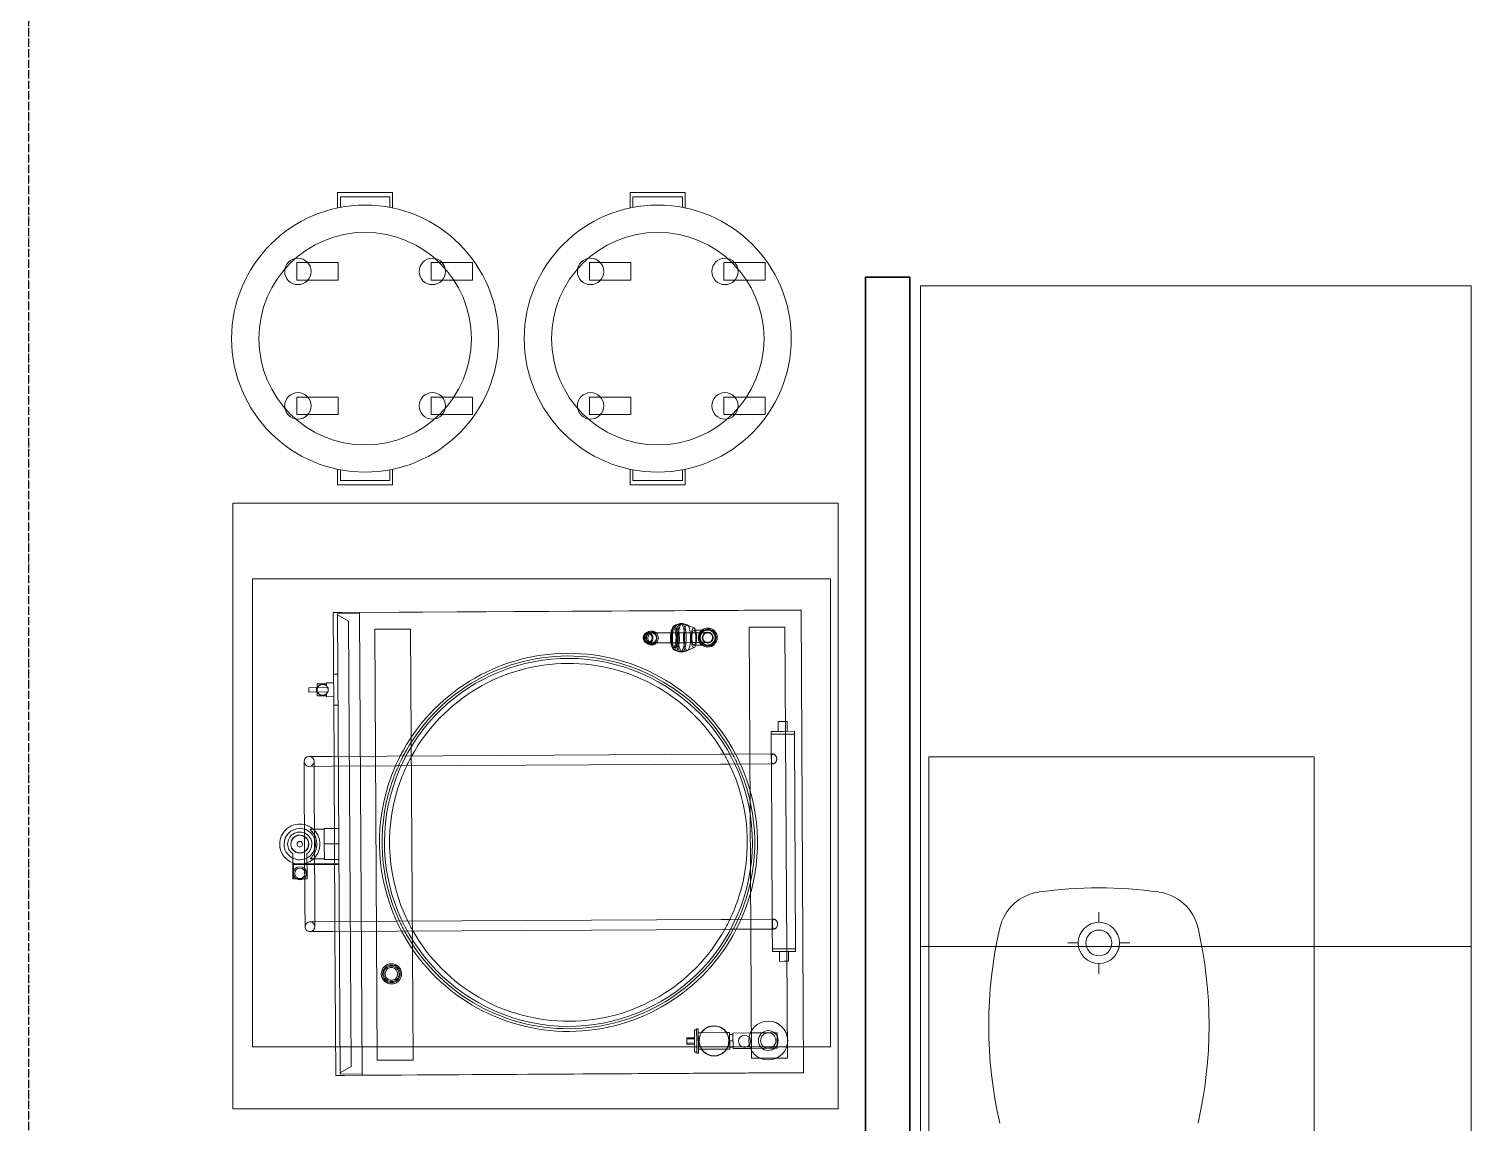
# Model space of a CAD drawing. Header units: millimetres. Extents: x 2162 to 93478, y -2737 to 52379.
# Drawn here: x 48192 to 50812, y 10528 to 12516 of the extents above; entities that cross this region are included whole.
import ezdxf

# ---------------------------------------------------------------- set-up
doc = ezdxf.new("R2010")
doc.units = ezdxf.units.MM
doc.linetypes.add('Штрихпунктир 15 х 2 х 2 мм', pattern=[19, 15, -2, 0, -2])
doc.linetypes.add('Штрихпунктирная', pattern=[30, 25, -2.25, 0.5, -2.25])
doc.layers.add('Axes', color=40, linetype='Штрихпунктирная')
doc.layers.add('equipment 1', color=4, linetype='Continuous', lineweight=9)
doc.layers.add('Wall', color=5, linetype='Continuous', lineweight=9)

# ---------------------------------------------------------------- blocks, each defined once
blk = doc.blocks.new('A$C23476BF2')
at = {"color": 0}
for p, q in [((-474.2, 678.5), (359.8, 683.1)), ((-442.2, 678.2), (359.8, 682.6)), ((364.4, -157.9), (359.8, 683.1)), ((-488.7, 417), (-490.2, 678.5)), ((-490.2, 678.5), (-474.2, 678.5)), ((-482.2, 676), (-442.2, 676.2)), ((-477.6, -160), (-482.2, 676)), ((-462.1, 662.6), (-482.1, 674)), ((-457.7, -146.3), (-462.1, 662.6)), ((-442.2, 676.2), (-442.2, 678.2)), ((-442.2, 676.2), (-437.6, -159.8)), ((128.9, 654.3), (131.4, 655.4)), ((140.9, 658.2), (143.6, 658.2)), ((140.9, 658.2), (140.9, 658.2)), ((165.5, 650.4), (153.3, 655.5)), ((-414.5, 647.9), (-349.5, 648.2)), ((-410.2, -135.1), (-414.5, 647.9)), ((-345.2, -134.8), (-349.5, 648.2)), ((79, 641.8), (80.7, 642.4)), ((79.6, 639.9), (85, 641.9)), ((80.7, 642.4), (83.5, 643.5)), ((86.7, 644.6), (89.2, 644.6)), ((99.7, 641.2), (89.2, 641.1)), ((127.4, 650.8), (129.6, 650.8)), ((164.9, 646), (168.2, 646)), ((168.2, 646), (182.8, 646.1)), ((182.8, 646.1), (190, 646.2)), ((265.5, 651.6), (330.5, 651.9)), ((269.8, -131.4), (265.5, 651.6)), ((334.8, -131.1), (330.5, 651.9)), ((79.1, 622.3), (80.8, 621.7)), ((79.6, 624.2), (85.1, 622.2)), ((80.8, 621.7), (83.7, 620.7)), ((86.8, 619.6), (89.3, 619.6)), ((99.8, 623.2), (89.3, 623.1)), ((127.6, 613.8), (129.8, 613.8)), ((129.1, 610.4), (131.6, 609.3)), ((141.2, 606.6), (143.9, 606.6)), ((141.2, 606.6), (141.2, 606.6)), ((165.7, 614.7), (153.6, 609.4)), ((165.1, 619), (168.3, 619)), ((168.3, 619), (182.9, 619.1)), ((182.9, 619.1), (190.2, 619.2)), ((-502.5, 550.4), (-489.5, 550.5)), ((-502.4, 545), (-502.5, 550.4)), ((-489.6, 566), (-481.6, 566)), ((-499.4, 541.9), (-534.4, 541.7)), ((-534.4, 533.7), (-534.4, 541.7)), ((-499.4, 533.9), (-534.4, 533.7)), ((-520.4, 533.8), (-520.4, 541.8)), ((-519.5, 548.8), (-502.5, 548.9)), ((-519.4, 541.8), (-519.5, 548.8)), ((-519.4, 537.8), (-519.4, 541.8)), ((-519.4, 533.8), (-519.4, 537.8)), ((-519.3, 526.8), (-519.4, 533.8)), ((-519.3, 526.8), (-502.3, 526.9)), ((-502.3, 525.4), (-502.4, 530.8)), ((-502.3, 525.4), (-489.3, 525.5)), ((-499.4, 533.9), (-499.4, 541.9)), ((-489.2, 510), (-481.2, 510)), ((326.4, 480.1), (318.3, 480)), ((318.3, 480), (318.4, 462.4)), ((334.5, 480.1), (326.4, 480.1)), ((334.5, 480.1), (334.6, 462.4)), ((326.5, 462.4), (305.5, 462.3)), ((305.5, 462.3), (305.5, 457.3)), ((326.5, 457.4), (305.5, 457.3)), ((305.5, 457.3), (305.7, 421.3)), ((347.5, 462.5), (326.5, 462.4)), ((347.5, 457.5), (326.5, 457.4)), ((347.5, 462.5), (347.5, 457.5)), ((347.5, 457.5), (349.7, 67.5)), ((213, 420.8), (-492.9, 416.9)), ((213, 420.8), (229.6, 420.9)), ((229.6, 420.9), (308.8, 421.3)), ((305.7, 421.3), (305.8, 403.3)), ((-542.9, 407.7), (-542.7, 366.7)), ((-533.9, 416.7), (-492.9, 416.9)), ((-492.8, 398.9), (-533.8, 398.7)), ((-524.8, 398.8), (-524.9, 407.8)), ((-524.7, 366.8), (-524.8, 398.8)), ((213.1, 402.8), (-492.8, 398.9)), ((-488.6, 399), (-488.7, 417)), ((-487.1, 117), (-488.6, 399)), ((229.7, 402.9), (213.1, 402.8)), ((229.7, 402.9), (308.9, 403.3)), ((305.8, 403.3), (307.4, 121.3)), ((-542.7, 366.7), (-541.5, 148.7)), ((-524.7, 366.8), (-523.5, 148.8)), ((-532.2, 284.7), (-524.2, 284.8)), ((-524.2, 284.8), (-506.5, 284.9)), ((-506.5, 286), (-488, 286.1)), ((-506.4, 257.9), (-506.5, 286)), ((-488, 286.1), (-480, 286.2)), ((-563.8, 239.8), (-563.5, 194.6)), ((-537.5, 194.7), (-537.8, 239.9)), ((-506.4, 257.9), (-487.9, 258)), ((-506.2, 229.7), (-506.4, 257.9)), ((-487.9, 258), (-479.9, 258)), ((-523.9, 221.8), (-563.7, 221.6)), ((-562.2, 220.1), (-523.9, 220.3)), ((-562.1, 209.1), (-562.2, 220.1)), ((-531.9, 230.7), (-523.9, 230.8)), ((-523.9, 230.8), (-506.2, 230.9)), ((-487.7, 222), (-523.9, 221.8)), ((-523.9, 220.3), (-487.7, 220.5)), ((-506.2, 229.7), (-487.7, 229.8)), ((-487.7, 229.8), (-479.7, 229.9)), ((-479.7, 222), (-487.7, 222)), ((-487.7, 220.5), (-479.7, 220.5)), ((-563.5, 196.6), (-562, 196.6)), ((-563.5, 194.6), (-541.7, 194.7)), ((-562.1, 209.1), (-562, 196.6)), ((-541.7, 194.7), (-537.5, 194.7)), ((-541.5, 148.7), (-541.3, 107.7)), ((-523.3, 116.8), (-523.5, 148.8)), ((-532.3, 116.7), (-491.3, 116.9)), ((-523.3, 107.8), (-523.3, 116.8)), ((-491.3, 116.9), (214.6, 120.8)), ((-487, 99), (-487.1, 117)), ((214.6, 120.8), (231.3, 120.9)), ((231.3, 120.9), (310.4, 121.3)), ((307.4, 121.3), (307.5, 103.3)), ((-491.2, 98.9), (-532.2, 98.7)), ((-491.2, 98.9), (214.7, 102.8)), ((-485.6, -162.5), (-487, 99)), ((231.4, 102.9), (214.7, 102.8)), ((231.4, 102.9), (310.5, 103.3)), ((307.5, 103.3), (307.7, 67.3)), ((328.7, 67.4), (307.7, 67.3)), ((307.7, 62.3), (307.7, 67.3)), ((328.7, 62.4), (307.7, 62.3)), ((320.7, 44.7), (320.6, 62.4)), ((349.7, 67.5), (328.7, 67.4)), ((349.7, 62.5), (328.7, 62.4)), ((336.9, 44.8), (336.8, 62.5)), ((349.7, 62.5), (349.7, 67.5)), ((328.8, 44.8), (320.7, 44.7)), ((336.9, 44.8), (328.8, 44.8)), ((170, -78), (173, -77.9)), ((170.1, -100), (170, -78)), ((173, -84.9), (173, -77.9)), ((152, -94.1), (166, -94)), ((152.1, -96.1), (152, -94.1)), ((152.1, -96.1), (166.1, -96)), ((152.1, -104.1), (152.1, -96.1)), ((152.1, -104.1), (166.1, -104)), ((152.1, -106.1), (152.1, -104.1)), ((166.1, -95.9), (166, -80)), ((166, -80), (170, -80)), ((166.1, -96), (166.1, -95.9)), ((166.1, -100), (166.1, -96)), ((166.1, -104), (166.1, -100)), ((166.1, -104), (166.1, -104)), ((166.2, -120), (166.1, -104)), ((170.2, -122), (170.1, -100)), ((173, -84.9), (178.4, -84.9)), ((173.2, -114.9), (173, -84.9)), ((178.4, -84.9), (224.5, -84.7)), ((224.5, -84.7), (230, -84.6)), ((230.2, -114.6), (230, -84.6)), ((230, -87.9), (236, -87.9)), ((230.1, -99.6), (236.1, -99.6)), ((267.6, -85.4), (236, -85.6)), ((236, -85.6), (236.2, -113.6)), ((300, -85.3), (267.6, -85.4)), ((316, -85.2), (300, -85.3)), ((316.2, -113.2), (316, -85.2)), ((152.1, -106.1), (166.1, -106)), ((166.2, -120), (170.2, -120)), ((170.2, -122), (173.2, -121.9)), ((173.2, -114.9), (178.6, -114.9)), ((173.2, -121.9), (173.2, -114.9)), ((178.6, -114.9), (224.7, -114.7)), ((224.7, -114.7), (230.2, -114.6)), ((230.1, -111.3), (236.1, -111.3)), ((236.2, -113.6), (267.8, -113.4)), ((267.8, -113.4), (300.2, -113.2)), ((300.2, -113.2), (316.2, -113.2)), ((-457.7, -146.3), (-477.6, -158)), ((-410.2, -135.1), (-345.2, -134.8)), ((269.8, -131.4), (334.8, -131.1)), ((-469.6, -162.4), (-485.6, -162.5)), ((-477.6, -160), (-437.6, -159.8)), ((-469.6, -162.4), (364.4, -157.9)), ((-437.6, -161.8), (364.4, -157.4)), ((-437.6, -161.8), (-437.6, -159.8))]:
    blk.add_line(p, q, dxfattribs=at)
for centre, radius, start, end in [((190.1, 632.7), 17.3, 128.9681, 231.6553), ((190.1, 632.7), 15.3, 144.3196, 161.9468), ((190.1, 632.7), 15.3, 90.3117, 144.3196), ((190.1, 632.7), 14.5, 90.3117, 145.5381), ((190.1, 632.7), 13.5, 90.3117, 144.4555), ((190.1, 632.7), 17.3, 90.3117, 128.9681), ((190.1, 632.7), 10, 116.1536, 244.4698), ((190.1, 632.7), 10, 90.3117, 116.1536), ((190.1, 632.7), 17.3, 270.3117, 90.3117), ((190.1, 632.7), 15.3, 270.3117, 90.3117), ((190.1, 632.7), 14.5, 270.3117, 90.3117), ((190.1, 632.7), 13.5, 270.3117, 90.3117), ((190.1, 632.7), 10, 270.3117, 90.3117), ((-62.9, 260.8), 343.4, 27.8017, 152.8217), ((190.1, 632.7), 15.3, 198.6766, 216.3038), ((190.1, 632.7), 15.3, 216.3038, 270.3117), ((190.1, 632.7), 14.5, 215.0853, 270.3117), ((190.1, 632.7), 13.5, 216.1679, 270.3117), ((190.1, 632.7), 17.3, 231.6553, 270.3117), ((190.1, 632.7), 10, 244.4698, 270.3117), ((-62.9, 260.8), 334.1, 342.4275, 162.4275), ((-62.9, 260.8), 338.5, 28.232, 152.3914), ((-62.9, 260.8), 325, 29.5007, 151.1227), ((-509.4, 537.9), 10, 156.7335, 180.3117), ((-509.4, 537.9), 10, 180.3117, 203.8899), ((-509.4, 537.9), 10, 23.8899, 156.7335), ((-509.4, 537.9), 10, 203.8899, 336.7335), ((-509.4, 537.9), 10, 0.3117, 23.8899), ((-509.4, 537.9), 10, 336.7335, 0.3117), ((-62.9, 260.8), 325, 25.9258, 29.5007), ((-62.9, 260.8), 338.5, 24.8352, 28.232), ((-62.9, 260.8), 343.4, 24.4646, 27.8017), ((-533.9, 407.7), 9, 90.3117, 180.3117), ((-533.9, 407.7), 9, 180.3117, 270.3117), ((-533.9, 407.7), 9, 0.3117, 90.3117), ((-533.9, 407.7), 9, 270.3117, 0.3117), ((-62.9, 260.8), 343.4, 156.1588, 162.4275), ((-62.9, 260.8), 338.5, 155.7882, 162.4275), ((-62.9, 260.8), 343.4, 152.8217, 156.1588), ((-62.9, 260.8), 325, 154.6976, 162.4275), ((-62.9, 260.8), 338.5, 152.3914, 155.7882), ((-62.9, 260.8), 325, 151.1227, 154.6976), ((-62.9, 260.8), 325, 342.4275, 25.9258), ((-62.9, 260.8), 338.5, 342.4275, 24.8352), ((-62.9, 260.8), 343.4, 342.4275, 24.4646), ((-62.9, 260.8), 343.4, 162.4275, 204.6476), ((-62.9, 260.8), 338.5, 162.4275, 205.0214), ((-62.9, 260.8), 334.1, 162.4275, 342.4275), ((-62.9, 260.8), 325, 162.4275, 206.1215), ((-550.9, 257.6), 36.5, 76.3663, 180.3117), ((-550.9, 257.6), 36.5, 43.0764, 76.3663), ((-550.9, 257.6), 28.5, 0.3117, 180.3117), ((-550.9, 257.6), 22, 66.7438, 180.3117), ((-550.9, 257.6), 16.5, 58.0955, 180.3117), ((-550.9, 257.6), 16, 0.3117, 180.3117), ((-550.9, 257.6), 5, 0.3117, 180.3117), ((-550.9, 257.6), 22, 0.3117, 66.7438), ((-550.9, 257.6), 16.5, 0.3117, 58.0955), ((-550.9, 257.6), 36.5, 0.3117, 43.0764), ((-550.9, 257.6), 36.5, 180.3117, 249.4469), ((-550.9, 257.6), 28.5, 180.3117, 0.3117), ((-550.9, 257.6), 22, 180.3117, 234.0902), ((-550.9, 257.6), 16.5, 180.3117, 302.5279), ((-550.9, 257.6), 16, 180.3117, 0.3117), ((-550.9, 257.6), 5, 180.3117, 0.3117), ((-550.9, 257.6), 16.5, 302.5279, 0.3117), ((-550.9, 257.6), 22, 306.5332, 0.3117), ((-550.9, 257.6), 36.5, 317.547, 0.3117), ((-550.9, 257.6), 36.5, 249.4469, 317.547), ((-550.6, 204.6), 12, 0.3117, 180.3117), ((-550.6, 204.6), 9.5, 0.3117, 180.3117), ((-550.6, 204.6), 12, 180.3117, 237.0283), ((-550.6, 204.6), 9.5, 180.3117, 0.3117), ((-550.6, 204.6), 12, 237.0283, 303.5951), ((-550.6, 204.6), 12, 303.5951, 0.3117), ((-62.9, 260.8), 325, 334.5019, 342.4275), ((-62.9, 260.8), 338.5, 335.602, 342.4275), ((-62.9, 260.8), 343.4, 335.9758, 342.4275), ((-532.3, 107.7), 9, 90.3117, 180.3117), ((-532.3, 107.7), 9, 180.3117, 270.3117), ((-532.3, 107.7), 9, 0.3117, 90.3117), ((-532.3, 107.7), 9, 270.3117, 0.3117), ((-62.9, 260.8), 343.4, 204.6476, 207.99), ((-62.9, 260.8), 338.5, 205.0214, 208.4237), ((-62.9, 260.8), 325, 206.1215, 209.7029), ((-62.9, 260.8), 325, 330.9205, 334.5019), ((-62.9, 260.8), 338.5, 332.1997, 335.602), ((-62.9, 260.8), 343.4, 332.6334, 335.9758), ((-62.9, 260.8), 343.4, 207.99, 332.6334), ((-62.9, 260.8), 338.5, 208.4237, 332.1997), ((-62.9, 260.8), 325, 209.7029, 330.9205), ((-384.4, 22), 18.4, 79.6561, 259.6561), ((-384.4, 22), 16, 79.6561, 259.6561), ((-384.4, 22), 14, 79.6561, 259.6561), ((-384.4, 22), 11.5, 79.6561, 259.6561), ((-384.4, 22), 18.4, 259.6561, 79.6561), ((-384.4, 22), 16, 259.6561, 79.6561), ((-384.4, 22), 14, 259.6561, 79.6561), ((-384.4, 22), 11.5, 259.6561, 79.6561), ((201.6, -99.8), 27.5, 90.3117, 270.3117), ((201.6, -99.8), 27, 90.3117, 270.3117), ((201.6, -99.8), 27.5, 270.3117, 90.3117), ((201.6, -99.8), 27, 270.3117, 90.3117), ((300.1, -99.2), 35.3, 90.3117, 270.3117), ((300.1, -99.2), 35.3, 270.3117, 90.3117), ((257.1, -100.5), 11, 90.3117, 270.3117), ((257.1, -100.5), 11, 270.3117, 90.3117), ((300.1, -99.2), 18, 90.3117, 270.3117), ((300.1, -99.2), 14, 90.3117, 270.3117), ((300.1, -99.2), 18, 270.3117, 90.3117), ((300.1, -99.2), 14, 270.3117, 90.3117)]:
    blk.add_arc(centre, radius, start, end, dxfattribs=at)
for centre, major_axis, ratio, start_param, end_param in [((132.3, 632.3), (0.1, -23.2), 0.275637, 3.261356, 6.163422), ((132.3, 632.3), (0.1, -23.2), 0.275637, 3.141593, 3.261356), ((132.3, 632.3), (0.1, -23.2), 0.275637, 1.968458, 3.141593), ((140.9, 632.4), (0.1, -25.7), 0.275637, 3.228199, 6.196578), ((143.7, 632.4), (0.1, -25.8), 0.275637, 3.141593, 6.283185), ((140.9, 632.4), (0.1, -25.7), 0.275637, 3.141593, 3.228199), ((141.1, 632.4), (0.1, -25.8), 0.275637, 1.927485, 3.141593), ((143.9, 632.4), (0.1, -25.7), 0.275637, 3.057554, 3.141593), ((143.9, 632.4), (0.1, -25.7), 0.275637, 1.927875, 3.057554), ((152.7, 632.5), (0.1, -23.2), 0.275637, 3.141593, 6.283185), ((152.7, 632.5), (0.1, -23.2), 0.275637, 3.068327, 3.141593), ((152.7, 632.5), (0.1, -23.2), 0.275637, 1.968458, 3.068327), ((81.8, 632.1), (-0.1, 10.2), 0.866025, 0.310366, 1.570796), ((81.8, 632.1), (-0.1, 10.2), 0.866025, 1.570796, 2.831227), ((81.8, 632.1), (-0.04, 8.24), 0.866025, 4.712389, 7.853982), ((81.8, 632.1), (-0.04, 8.24), 0.866025, 1.570796, 4.712389), ((86.8, 632.1), (-0.1, 12.5), 0.866025, 0, 1.570796), ((86.8, 632.1), (-0.1, 12.5), 0.866025, 1.570796, 3.141593), ((86.8, 632.1), (-0.1, 12), 0.866025, 4.712389, 7.853982), ((86.8, 632.1), (-0.1, 12), 0.866025, 1.570796, 4.712389), ((89.3, 632.1), (-0.1, 12.5), 0.866025, 5.516191, 7.853982), ((89.3, 632.1), (-0.1, 12.5), 0.866025, 1.570796, 3.908587), ((87.8, 632.1), (-0.1, 10.4), 0.866025, 4.712389, 7.853982), ((87.8, 632.1), (-0.1, 10.4), 0.866025, 1.570796, 4.712389), ((81.8, 632.1), (-0.1, 10.2), 0.866025, 4.712389, 6.593551), ((81.8, 632.1), (-0.1, 10.2), 0.866025, 2.831227, 4.712389), ((89.3, 632.1), (-0.05, 9), 0.866025, 0, 1.570796), ((89.3, 632.1), (-0.05, 9), 0.866025, 1.570796, 3.141593), ((86.8, 632.1), (-0.1, 12.5), 0.866025, 4.712389, 6.283185), ((86.8, 632.1), (-0.1, 12.5), 0.866025, 3.141593, 4.712389), ((89.3, 632.1), (-0.05, 9), 0.866025, 4.712389, 6.283185), ((89.3, 632.1), (-0.05, 9), 0.866025, 3.141593, 4.712389), ((89.3, 632.1), (-0.1, 12.5), 0.866025, 4.712389, 5.516191), ((89.3, 632.1), (-0.1, 12.5), 0.866025, 3.908587, 4.712389), ((127.5, 632.3), (-0.1, 18.5), 0.275637, 1.062733, 2.07886), ((127.5, 632.3), (-0.1, 18.5), 0.275637, 0, 1.062733), ((129.7, 632.3), (0.1, -22.1), 0.275637, 3.779459, 5.645319), ((129.7, 632.3), (0.1, -18.5), 0.275637, 3.141593, 6.283185), ((129.7, 632.3), (0.1, -22.1), 0.275637, 3.141593, 3.779459), ((127.5, 632.3), (-0.1, 18.5), 0.275637, 5.220453, 6.283185), ((129.7, 632.3), (0.1, -22.1), 0.275637, 1.989658, 3.141593), ((129.7, 632.3), (0.1, -18.5), 0.275637, 2.07886, 3.141593), ((127.5, 632.3), (-0.1, 18.5), 0.275637, 4.204325, 5.220453), ((129.7, 632.3), (0.1, -18.5), 0.275637, 1.062733, 2.07886), ((129.7, 632.3), (0.1, -22.1), 0.275637, 1.151935, 1.989658), ((132.3, 632.3), (0.1, -23.2), 0.275637, 1.173135, 1.968458), ((141.1, 632.4), (0.1, -25.8), 0.275637, 1.214108, 1.927485), ((143.9, 632.4), (0.1, -25.7), 0.275637, 1.213718, 1.927875), ((152.7, 632.5), (0.1, -23.2), 0.275637, 1.173135, 1.968458), ((165, 632.5), (0.1, -18), 0.275637, 3.141593, 6.283185), ((165, 632.5), (-0.1, 13.5), 0.275637, 4.712389, 7.853982), ((165, 632.5), (-0.1, 13.5), 0.275637, 1.570796, 4.712389), ((165, 632.5), (0.1, -18), 0.275637, 3.024017, 3.141593), ((165, 632.5), (0.1, -18), 0.275637, 2.094395, 3.024017), ((165, 632.5), (0.1, -18), 0.275637, 1.047198, 2.094395), ((127.5, 632.3), (-0.1, 18.5), 0.275637, 2.07886, 3.141593), ((129.7, 632.3), (0.1, -22.1), 0.275637, 5.645319, 6.283185), ((127.5, 632.3), (-0.1, 18.5), 0.275637, 3.141593, 4.204325), ((129.7, 632.3), (0.1, -18.5), 0.275637, 0, 1.062733), ((129.7, 632.3), (0.1, -22.1), 0.275637, 0, 1.151935), ((132.3, 632.3), (0.1, -23.2), 0.275637, 6.163422, 6.283185), ((132.3, 632.3), (0.1, -23.2), 0.275637, 0, 1.173135), ((140.9, 632.4), (0.1, -25.7), 0.275637, 6.196578, 6.283185), ((141.1, 632.4), (0.1, -25.8), 0.275637, 0, 1.214108), ((143.9, 632.4), (0.1, -25.7), 0.275637, 0, 0.084039), ((143.9, 632.4), (0.1, -25.7), 0.275637, 0.084039, 1.213718), ((152.7, 632.5), (0.1, -23.2), 0.275637, 0, 0.073266), ((152.7, 632.5), (0.1, -23.2), 0.275637, 0.073266, 1.173135), ((165, 632.5), (0.1, -18), 0.275637, 0, 0.117576), ((165, 632.5), (0.1, -18), 0.275637, 0.117576, 1.047198)]:
    blk.add_ellipse(centre, major_axis=major_axis, ratio=ratio, start_param=start_param, end_param=end_param, dxfattribs=at)
for points in [[(140.1, 658), (138.5, 657.5), (136.8, 657), (135.1, 656.5), (133.4, 656), (131.7, 655.5)], [(140.1, 658), (140.3, 658.1), (140.4, 658.1), (140.6, 658.1), (140.7, 658.2), (140.9, 658.2)], [(140.9, 658.2), (140.9, 658.2), (140.9, 658.2), (140.9, 658.2), (140.9, 658.2), (140.9, 658.2)], [(143.6, 658.2), (143.8, 658.2), (143.9, 658.2), (144.1, 658.1), (144.2, 658.1), (144.4, 658.1)], [(153, 655.6), (151.3, 656.1), (149.5, 656.6), (147.8, 657.1), (146.1, 657.6), (144.4, 658.1)], [(131.9, 609.2), (133.6, 608.7), (135.4, 608.2), (137, 607.7), (138.7, 607.2), (140.4, 606.7)], [(141.2, 606.6), (141, 606.6), (140.9, 606.6), (140.7, 606.7), (140.6, 606.7), (140.4, 606.7)], [(141.2, 606.6), (141.2, 606.6), (141.2, 606.6), (141.2, 606.6), (141.2, 606.6), (141.2, 606.6)], [(144.7, 606.8), (144.5, 606.7), (144.4, 606.7), (144.2, 606.7), (144, 606.6), (143.9, 606.6)], [(144.7, 606.8), (146.4, 607.3), (148.1, 607.8), (149.8, 608.3), (151.5, 608.8), (153.3, 609.3)]]:
    blk.add_open_spline(points, degree=1, dxfattribs=at)
for points, degree, knots in [([(143.6, 658.2), (143.6, 658.2), (143.6, 658.2), (143.6, 658.2), (143.6, 658.2)], 1, [3.1410573738, 3.1410573738, 3.1411644298, 3.1412714857, 3.1413785417, 3.1414641638, 3.1414641638]), ([(143.6, 658.2), (143.6, 658.2), (143.6, 658.2)], 1, [3.1414641638, 3.1414641638, 3.1414855976, 3.1415926536, 3.1415926536]), ([(99.7, 641.2), (104.4, 641.2), (110.7, 641.2), (118.3, 641.3), (126.5, 641.3), (134.3, 641.4), (141, 641.4), (145.5, 641.4)], 1, [0, 0, 8.939449, 17.040916, 25.177231, 33.310372, 41.441986, 49.572078, 56.936309, 56.936309]), ([(145.5, 641.4), (151, 641.5), (156.2, 641.5), (166.2, 641.5), (170.8, 641.6), (179.8, 641.6), (183.6, 641.6), (187.5, 641.6), (188.4, 641.7), (189.7, 641.7), (190.1, 641.7), (190.1, 641.7), (190.1, 641.7), (190.1, 641.7)], 3, [0, 0, 0, 0, 27.288471, 27.288471, 59.862345, 59.862345, 102.51352, 102.51352, 123.588604, 123.588604, 144.96578, 144.96578, 145.301999, 145.301999, 145.301999, 145.301999]), ([(174.9, 632.6), (174.9, 633), (174.9, 633.4), (175, 634.3), (175, 634.7), (175.1, 635.5), (175.2, 635.9), (175.3, 636.7), (175.4, 637.1), (175.7, 637.9), (175.8, 638.2), (176.2, 638.9), (176.4, 639.2), (177, 640), (177.5, 640.5), (178.2, 640.9)], 3, [0.01024522, 0.01024522, 0.01024522, 0.01024522, 0.01152898, 0.01152898, 0.01281273, 0.01281273, 0.01409648, 0.01409648, 0.01538023, 0.01538023, 0.01666398, 0.01666398, 0.01794773, 0.01794773, 0.02051524, 0.02051524, 0.02051524, 0.02051524]), ([(178.2, 624.3), (177.6, 624.7), (177.1, 625.2), (176.2, 626.3), (175.9, 626.9), (175.4, 628.4), (175.2, 629.2), (175, 630.5), (175, 630.9), (174.9, 631.7), (174.9, 632.2), (174.9, 632.6)], 3, [0.00000036, 0.00000036, 0.00000036, 0.00000036, 0.00256158, 0.00256158, 0.00512279, 0.00512279, 0.00768401, 0.00768401, 0.00896462, 0.00896462, 0.01024522, 0.01024522, 0.01024522, 0.01024522]), ([(190.1, 641.7), (190, 641.7), (190, 641.7), (189.4, 641.7), (188.7, 641.6), (187.5, 641.3), (187, 641.1), (185.4, 640.4), (184.4, 639.7), (182.8, 638.1), (182.2, 637.1), (181.3, 634.9), (181.1, 633.8), (181.1, 632.6)], 3, [-0.080501, -0.080501, -0.080501, -0.080501, 0, 0, 1.866276, 1.866276, 3.69158, 3.69158, 7.098023, 7.098023, 10.631418, 10.631418, 14.09223, 14.09223, 14.09223, 14.09223]), ([(181.1, 632.6), (181.1, 631.5), (181.4, 630.3), (182.2, 628.2), (182.9, 627.2), (184.5, 625.5), (185.5, 624.9), (187.1, 624.2), (187.6, 624), (188.8, 623.7), (189.5, 623.7), (190.1, 623.7), (190.1, 623.7), (190.2, 623.7)], 3, [0, 0, 0, 0, 3.461016, 3.461016, 6.995715, 6.995715, 10.402397, 10.402397, 12.227744, 12.227744, 14.093948, 14.093948, 14.174452, 14.174452, 14.174452, 14.174452]), ([(190.1, 641.7), (190.1, 641.7), (190.1, 641.7), (190.8, 641.7), (191.4, 641.6), (192.6, 641.3), (193.2, 641.1), (194.8, 640.4), (195.7, 639.8), (197.3, 638.2), (198, 637.2), (198.9, 635), (199.1, 633.9), (199.1, 632.7)], 3, [-0.080501, -0.080501, -0.080501, -0.080501, 0, 0, 1.865929, 1.865929, 3.690997, 3.690997, 7.097276, 7.097276, 10.63199, 10.63199, 14.094211, 14.094211, 14.094211, 14.094211]), ([(199.1, 632.7), (199.1, 631.6), (198.9, 630.4), (198.1, 628.2), (197.4, 627.2), (195.8, 625.6), (194.9, 624.9), (193.3, 624.2), (192.7, 624), (191.5, 623.7), (190.9, 623.7), (190.2, 623.7), (190.2, 623.7), (190.2, 623.7)], 3, [0, 0, 0, 0, 3.460742, 3.460742, 6.993372, 6.993372, 10.400485, 10.400485, 12.226239, 12.226239, 14.093043, 14.093043, 14.173549, 14.173549, 14.173549, 14.173549]), ([(145.6, 623.4), (144, 623.4), (137.3, 623.4), (130, 623.3), (122, 623.3), (114.1, 623.2), (107.1, 623.2), (101.8, 623.2), (99.8, 623.2)], 1, [0, 0, 3.008993, 12.187109, 20.109151, 28.12356, 36.24476, 44.378158, 52.504277, 56.954491, 56.954491]), ([(143.9, 606.6), (143.9, 606.6), (143.9, 606.6), (143.9, 606.6), (143.9, 606.6)], 1, [0.0001284898, 0.0001284898, 0.0002141119, 0.0003211679, 0.0004282238, 0.0005352798, 0.0005352798]), ([(143.9, 606.6), (143.9, 606.6), (143.9, 606.6)], 1, [0, 0, 0.000107056, 0.0001284898, 0.0001284898]), ([(190.2, 623.7), (190.2, 623.7), (190.2, 623.7), (190.2, 623.7), (189.7, 623.7), (187.9, 623.7), (186.5, 623.6), (181.2, 623.6), (175.8, 623.6), (162.5, 623.5), (154.7, 623.5), (145.6, 623.4)], 3, [-0.328968, -0.328968, -0.328968, -0.328968, 0, 0, 24.499218, 24.499218, 49.164834, 49.164834, 98.310166, 98.310166, 143.49801, 143.49801, 143.49801, 143.49801]), ([(-502.4, 545), (-503.1, 545.7), (-503.8, 546.2), (-505, 546.9), (-505.4, 547.1), (-506.1, 547.3), (-506.3, 547.4), (-506.8, 547.5), (-507, 547.6), (-507.5, 547.7), (-507.8, 547.7), (-508.3, 547.8), (-508.6, 547.8), (-509.1, 547.9), (-509.4, 547.9), (-509.9, 547.8), (-510.2, 547.8), (-510.7, 547.8), (-511, 547.7), (-511.5, 547.6), (-511.7, 547.6), (-512.4, 547.4), (-512.9, 547.2), (-513.7, 546.9), (-514.1, 546.7), (-514.9, 546.2), (-515.3, 545.9), (-516, 545.4), (-516.4, 545.1), (-517, 544.4), (-517.3, 544), (-517.7, 543.4), (-517.8, 543.2), (-518.1, 542.8), (-518.2, 542.6), (-518.6, 541.9), (-518.7, 541.4), (-519.1, 540.5), (-519.2, 539.9), (-519.4, 538.9), (-519.4, 538.3), (-519.4, 537.8)], 3, [0, 0, 0, 0, 0.00321435, 0.00321435, 0.00482152, 0.00482152, 0.00562511, 0.00562511, 0.00642869, 0.00642869, 0.00723228, 0.00723228, 0.00803587, 0.00803587, 0.00883945, 0.00883945, 0.00964304, 0.00964304, 0.01044663, 0.01044663, 0.01125021, 0.01125021, 0.01285739, 0.01285739, 0.01446456, 0.01446456, 0.01607173, 0.01607173, 0.01767891, 0.01767891, 0.01928608, 0.01928608, 0.02008966, 0.02008966, 0.02089325, 0.02089325, 0.02250042, 0.02250042, 0.0241076, 0.0241076, 0.02571477, 0.02571477, 0.02571477, 0.02571477]), ([(-519.4, 537.8), (-519.4, 537.5), (-519.4, 537.3), (-519.3, 536.7), (-519.3, 536.5), (-519.2, 535.9), (-519.2, 535.7), (-519, 535.2), (-519, 534.9), (-518.7, 534.2), (-518.5, 533.7), (-518, 532.8), (-517.8, 532.4), (-517.2, 531.6), (-516.9, 531.2), (-516.3, 530.6), (-515.9, 530.3), (-515.2, 529.7), (-514.8, 529.4), (-514, 529), (-513.6, 528.8), (-512.8, 528.4), (-512.3, 528.3), (-511.4, 528), (-510.9, 527.9), (-510.1, 527.9), (-509.8, 527.9), (-509.2, 527.9), (-509, 527.9), (-508.4, 527.9), (-508.2, 527.9), (-507.7, 528), (-507.4, 528.1), (-506.9, 528.2), (-506.7, 528.2), (-506.2, 528.4), (-506, 528.4), (-505.4, 528.7), (-504.9, 528.9), (-504.1, 529.3), (-503.8, 529.6), (-503, 530.1), (-502.7, 530.4), (-502.4, 530.8)], 3, [0.02571477, 0.02571477, 0.02571477, 0.02571477, 0.02651762, 0.02651762, 0.02732046, 0.02732046, 0.02812331, 0.02812331, 0.02892615, 0.02892615, 0.03053184, 0.03053184, 0.03213753, 0.03213753, 0.03374322, 0.03374322, 0.03534891, 0.03534891, 0.0369546, 0.0369546, 0.03856029, 0.03856029, 0.04016598, 0.04016598, 0.04177167, 0.04177167, 0.04257452, 0.04257452, 0.04337737, 0.04337737, 0.04418021, 0.04418021, 0.04498306, 0.04498306, 0.0457859, 0.0457859, 0.04658875, 0.04658875, 0.04819444, 0.04819444, 0.04980013, 0.04980013, 0.05140582, 0.05140582, 0.05140582, 0.05140582]), ([(-499.4, 537.9), (-499.4, 538.3), (-499.4, 538.6), (-499.5, 539.3), (-499.6, 539.6), (-499.7, 540.3), (-499.8, 540.6), (-500, 541.3), (-500.1, 541.6), (-500.5, 542.5), (-500.8, 543.1), (-501.4, 543.9), (-501.6, 544.1), (-502, 544.6), (-502.2, 544.8), (-502.4, 545)], 3, [0.008305433, 0.008305433, 0.008305433, 0.008305433, 0.009339933, 0.009339933, 0.010374433, 0.010374433, 0.011408933, 0.011408933, 0.012443433, 0.012443433, 0.014512433, 0.014512433, 0.015546933, 0.015546933, 0.016581434, 0.016581434, 0.016581434, 0.016581434]), ([(-502.4, 530.8), (-501.9, 531.2), (-501.5, 531.7), (-501, 532.5), (-500.8, 532.7), (-500.5, 533.3), (-500.3, 533.6), (-499.9, 534.5), (-499.7, 535.2), (-499.5, 536.2), (-499.5, 536.5), (-499.4, 537.2), (-499.4, 537.6), (-499.4, 537.9)], 3, [0, 0, 0, 0, 0.002076358, 0.002076358, 0.003114537, 0.003114537, 0.004152716, 0.004152716, 0.006229075, 0.006229075, 0.007267254, 0.007267254, 0.008305433, 0.008305433, 0.008305433, 0.008305433]), ([(308.8, 421.3), (308.5, 421.3), (308.2, 421.3), (307.9, 421.1), (307.7, 421), (307.5, 420.9), (307.4, 420.8), (307.2, 420.6), (307.1, 420.4), (306.9, 420.2), (306.8, 420), (306.6, 419.5), (306.5, 419.1), (306.3, 418.5), (306.3, 418.3), (306.2, 417.8), (306.2, 417.6), (306.1, 417.1), (306.1, 416.9), (306, 416.3), (306, 416.1), (306, 415.2), (305.9, 414.7), (305.9, 413.8), (305.9, 413.5), (305.9, 412.9), (305.9, 412.6), (305.9, 412.3)], 3, [0.04311274, 0.04311274, 0.04311274, 0.04311274, 0.04470718, 0.04470718, 0.04560019, 0.04560019, 0.04649321, 0.04649321, 0.04738622, 0.04738622, 0.04827924, 0.04827924, 0.05006526, 0.05006526, 0.05095828, 0.05095828, 0.05185129, 0.05185129, 0.05274431, 0.05274431, 0.05363732, 0.05363732, 0.05542335, 0.05542335, 0.05631636, 0.05631636, 0.05720938, 0.05720938, 0.05720938, 0.05720938]), ([(315.5, 412.3), (315.5, 412.6), (315.5, 412.9), (315.4, 413.5), (315.4, 413.8), (315.2, 414.7), (315, 415.3), (314.7, 416.1), (314.6, 416.3), (314.3, 416.8), (314.2, 417.1), (313.9, 417.6), (313.7, 417.8), (313.4, 418.2), (313.2, 418.5), (312.7, 419.1), (312.4, 419.4), (311.7, 420.1), (311.3, 420.3), (310.6, 420.8), (310.2, 421), (309.7, 421.2), (309.5, 421.2), (309.2, 421.3), (309, 421.3), (308.8, 421.3), (308.8, 421.3), (308.8, 421.3)], 3, [0.02863293, 0.02863293, 0.02863293, 0.02863293, 0.02952594, 0.02952594, 0.03041895, 0.03041895, 0.03220498, 0.03220498, 0.033098, 0.033098, 0.03399101, 0.03399101, 0.03488402, 0.03488402, 0.03577704, 0.03577704, 0.03756307, 0.03756307, 0.03934909, 0.03934909, 0.04113512, 0.04113512, 0.04202814, 0.04202814, 0.04292115, 0.04292115, 0.04311274, 0.04311274, 0.04311274, 0.04311274]), ([(305.9, 412.3), (305.9, 411.7), (305.9, 411.1), (306, 410.2), (306, 409.9), (306, 409.4), (306, 409.1), (306.1, 408.2), (306.1, 407.7), (306.2, 407), (306.3, 406.7), (306.3, 406.3), (306.4, 406.1), (306.5, 405.5), (306.7, 405.1), (307, 404.4), (307.2, 404.2), (307.5, 403.8), (307.6, 403.7), (307.8, 403.6), (307.9, 403.5), (308.3, 403.3), (308.6, 403.3), (308.9, 403.3)], 3, [0, 0, 0, 0, 0.00178956, 0.00178956, 0.00268434, 0.00268434, 0.00357912, 0.00357912, 0.00536867, 0.00536867, 0.00626345, 0.00626345, 0.00715823, 0.00715823, 0.00894779, 0.00894779, 0.01073735, 0.01073735, 0.01163213, 0.01163213, 0.01252691, 0.01252691, 0.01413123, 0.01413123, 0.01413123, 0.01413123]), ([(308.9, 403.3), (308.9, 403.3), (308.9, 403.3), (309.1, 403.3), (309.3, 403.3), (309.6, 403.4), (309.8, 403.5), (310.1, 403.6), (310.3, 403.7), (310.7, 403.8), (310.8, 404), (311.4, 404.3), (311.7, 404.6), (312.5, 405.2), (312.8, 405.6), (313.5, 406.4), (313.8, 406.9), (314.2, 407.6), (314.4, 407.8), (314.6, 408.3), (314.7, 408.6), (315, 409.4), (315.2, 410), (315.4, 410.8), (315.4, 411.1), (315.5, 411.7), (315.5, 412), (315.5, 412.3)], 3, [0.01413123, 0.01413123, 0.01413123, 0.01413123, 0.01431646, 0.01431646, 0.01521124, 0.01521124, 0.01610602, 0.01610602, 0.0170008, 0.0170008, 0.01789558, 0.01789558, 0.01968514, 0.01968514, 0.02147469, 0.02147469, 0.02326425, 0.02326425, 0.02415903, 0.02415903, 0.02505381, 0.02505381, 0.02684337, 0.02684337, 0.02773815, 0.02773815, 0.02863293, 0.02863293, 0.02863293, 0.02863293]), ([(-532.2, 284.7), (-532.3, 284.7), (-532.3, 284.7), (-532.3, 284.5), (-532.3, 284.5), (-532.2, 284.3), (-532.1, 284.3), (-531.9, 284), (-531.7, 283.7), (-531.2, 283.2), (-530.9, 282.9), (-530.4, 282.4), (-530.2, 282.2), (-529.9, 281.8), (-529.7, 281.6), (-529.1, 281), (-528.7, 280.6), (-528, 279.6), (-527.6, 279.1), (-526.7, 278.1), (-526.3, 277.5), (-525.5, 276.3), (-525.1, 275.7), (-524.4, 274.4), (-524, 273.7), (-523.3, 272.3), (-522.9, 271.6), (-522.4, 270.4), (-522.3, 270.1), (-522, 269.3), (-521.8, 268.9), (-521.2, 266.8), (-520.7, 265.1), (-520.3, 262.4), (-520.1, 261.5), (-520, 259.6), (-519.9, 258.7), (-519.9, 257.8)], 3, [0.15669168, 0.15669168, 0.15669168, 0.15669168, 0.15946579, 0.15946579, 0.16085284, 0.16085284, 0.16223989, 0.16223989, 0.16501399, 0.16501399, 0.1677881, 0.1677881, 0.16917515, 0.16917515, 0.1705622, 0.1705622, 0.1733363, 0.1733363, 0.17611041, 0.17611041, 0.17888451, 0.17888451, 0.18165862, 0.18165862, 0.18443272, 0.18443272, 0.18720682, 0.18720682, 0.18859387, 0.18859387, 0.18998093, 0.18998093, 0.19552913, 0.19552913, 0.19830324, 0.19830324, 0.20107734, 0.20107734, 0.20107734, 0.20107734]), ([(-519.9, 257.8), (-519.9, 256.9), (-519.9, 255.9), (-520.1, 254.6), (-520.1, 254.1), (-520.2, 253.2), (-520.3, 252.7), (-520.5, 251.4), (-520.7, 250.5), (-521, 249.2), (-521.1, 248.8), (-521.3, 247.9), (-521.5, 247.5), (-522.1, 245.5), (-522.8, 243.9), (-523.8, 241.8), (-524.2, 241.1), (-524.9, 239.8), (-525.3, 239.2), (-526.1, 238), (-526.5, 237.4), (-527.3, 236.4), (-527.7, 235.9), (-528.9, 234.4), (-529.7, 233.6), (-530.5, 232.8), (-530.6, 232.6), (-530.9, 232.3), (-531, 232.1), (-531.4, 231.7), (-531.6, 231.5), (-531.8, 231.2), (-531.9, 231.1), (-532, 231), (-532, 230.9), (-532, 230.8), (-532, 230.7), (-531.9, 230.7)], 3, [0.02115563, 0.02115563, 0.02115563, 0.02115563, 0.02392798, 0.02392798, 0.02531415, 0.02531415, 0.02670033, 0.02670033, 0.02947268, 0.02947268, 0.03085886, 0.03085886, 0.03224503, 0.03224503, 0.03778974, 0.03778974, 0.04056209, 0.04056209, 0.04333444, 0.04333444, 0.04610679, 0.04610679, 0.04887914, 0.04887914, 0.05442385, 0.05442385, 0.05581002, 0.05581002, 0.0571962, 0.0571962, 0.05996855, 0.05996855, 0.06135473, 0.06135473, 0.0627409, 0.0627409, 0.06551325, 0.06551325, 0.06551325, 0.06551325]), ([(307.5, 112.3), (307.5, 112.9), (307.5, 113.5), (307.6, 114.4), (307.6, 114.7), (307.6, 115.2), (307.6, 115.5), (307.7, 116.3), (307.7, 116.9), (307.8, 117.6), (307.8, 117.8), (307.9, 118.3), (307.9, 118.5), (308.1, 119.1), (308.2, 119.5), (308.5, 120.2), (308.7, 120.4), (309, 120.8), (309.1, 120.9), (309.4, 121), (309.5, 121.1), (309.9, 121.3), (310.1, 121.3), (310.4, 121.3)], 3, [0, 0, 0, 0, 0.00178956, 0.00178956, 0.00268434, 0.00268434, 0.00357912, 0.00357912, 0.00536867, 0.00536867, 0.00626345, 0.00626345, 0.00715823, 0.00715823, 0.00894779, 0.00894779, 0.01073735, 0.01073735, 0.01163213, 0.01163213, 0.01252691, 0.01252691, 0.01413127, 0.01413127, 0.01413127, 0.01413127]), ([(310.5, 103.3), (310.2, 103.3), (310, 103.4), (309.6, 103.5), (309.5, 103.6), (309.2, 103.7), (309.1, 103.8), (308.9, 104), (308.8, 104.2), (308.6, 104.4), (308.5, 104.6), (308.3, 105.1), (308.2, 105.5), (308, 106.1), (308, 106.3), (307.9, 106.8), (307.8, 107), (307.8, 107.5), (307.8, 107.7), (307.7, 108.3), (307.7, 108.5), (307.6, 109.4), (307.6, 109.9), (307.6, 110.8), (307.6, 111.1), (307.6, 111.7), (307.6, 112), (307.5, 112.3)], 3, [0.04311301, 0.04311301, 0.04311301, 0.04311301, 0.04470718, 0.04470718, 0.04560019, 0.04560019, 0.04649321, 0.04649321, 0.04738622, 0.04738622, 0.04827924, 0.04827924, 0.05006526, 0.05006526, 0.05095828, 0.05095828, 0.05185129, 0.05185129, 0.05274431, 0.05274431, 0.05363732, 0.05363732, 0.05542335, 0.05542335, 0.05631636, 0.05631636, 0.05720938, 0.05720938, 0.05720938, 0.05720938]), ([(310.4, 121.3), (310.4, 121.3), (310.4, 121.3), (310.6, 121.3), (310.8, 121.3), (311.1, 121.2), (311.3, 121.2), (311.7, 121), (311.8, 121), (312.2, 120.8), (312.4, 120.7), (312.9, 120.3), (313.3, 120.1), (314, 119.4), (314.4, 119), (315, 118.2), (315.4, 117.8), (315.8, 117.1), (315.9, 116.8), (316.2, 116.3), (316.3, 116.1), (316.6, 115.3), (316.8, 114.7), (317, 113.8), (317, 113.5), (317.1, 112.9), (317.1, 112.6), (317.1, 112.3)], 3, [0.01413127, 0.01413127, 0.01413127, 0.01413127, 0.01431646, 0.01431646, 0.01521124, 0.01521124, 0.01610602, 0.01610602, 0.0170008, 0.0170008, 0.01789558, 0.01789558, 0.01968514, 0.01968514, 0.02147469, 0.02147469, 0.02326425, 0.02326425, 0.02415903, 0.02415903, 0.02505381, 0.02505381, 0.02684337, 0.02684337, 0.02773815, 0.02773815, 0.02863293, 0.02863293, 0.02863293, 0.02863293]), ([(317.1, 112.3), (317.1, 112), (317.1, 111.8), (317.1, 111.2), (317, 110.9), (316.8, 110), (316.7, 109.4), (316.4, 108.6), (316.2, 108.3), (316, 107.8), (315.8, 107.6), (315.6, 107.1), (315.4, 106.9), (315.1, 106.4), (314.9, 106.2), (314.4, 105.6), (314.1, 105.2), (313.4, 104.6), (313, 104.3), (312.3, 103.8), (311.9, 103.7), (311.4, 103.5), (311.2, 103.4), (310.9, 103.3), (310.7, 103.3), (310.5, 103.3), (310.5, 103.3), (310.5, 103.3)], 3, [0.02863293, 0.02863293, 0.02863293, 0.02863293, 0.02952594, 0.02952594, 0.03041895, 0.03041895, 0.03220498, 0.03220498, 0.033098, 0.033098, 0.03399101, 0.03399101, 0.03488402, 0.03488402, 0.03577704, 0.03577704, 0.03756307, 0.03756307, 0.03934909, 0.03934909, 0.04113512, 0.04113512, 0.04202814, 0.04202814, 0.04292115, 0.04292115, 0.04311301, 0.04311301, 0.04311301, 0.04311301])]:
    blk.add_open_spline(points, degree=degree, knots=knots, dxfattribs=at)
for points, weights in [([(176.6, 632.6), (176.6, 635.4), (177.4, 638.1), (179.1, 640.5)], [1, 0.921216655949, 0.874220401362, 0.859011236239]), ([(179.2, 624.7), (177.5, 627.1), (176.6, 629.8), (176.6, 632.6)], [0.859011236239, 0.874220401362, 0.921216655949, 1]), ([(178.2, 640.9), (178.5, 640.7), (178.8, 640.6), (179.1, 640.5)], [1, 0.999911947144, 0.999911947144, 1]), ([(190, 641.7), (184.8, 641.6), (181.1, 637.9), (181.1, 632.6)], [1, 0.804737854124, 0.804737854124, 1]), ([(181.1, 632.6), (181.1, 627.3), (184.9, 623.6), (190.1, 623.7)], [1, 0.804737854124, 0.804737854124, 1]), ([(199.1, 632.7), (199.1, 638), (195.3, 641.7), (190, 641.7)], [1, 0.804737854124, 0.804737854124, 1]), ([(190.1, 623.7), (195.4, 623.7), (199.1, 627.4), (199.1, 632.7)], [1, 0.804737854124, 0.804737854124, 1]), ([(179.2, 624.7), (178.9, 624.6), (178.6, 624.5), (178.2, 624.3)], [1, 0.999911947144, 0.999911947144, 1])]:
    blk.add_rational_spline(points, weights, degree=3, dxfattribs=at)
blk = doc.blocks.new('equip0548')
at = {"color": 0}
for p, q in [((-50, 265.6), (50, 265.6)), ((-50, 237.3), (-50, 265.6)), ((50, 265.6), (50, 237.3)), ((-45, 257.6), (45, 257.6)), ((-45, 238.3), (-45, 257.6)), ((45, 257.6), (45, 238.3)), ((-124.1, 138.1), (-49.1, 138.1)), ((-124.1, 138.1), (-124.1, 106.1)), ((-49.1, 106.1), (-49.1, 138.1)), ((120.1, 138.1), (120.1, 106.1)), ((120.1, 138.1), (195.1, 138.1)), ((195.1, 106.1), (195.1, 138.1)), ((-124.1, 106.1), (-49.1, 106.1)), ((120.1, 106.1), (195.1, 106.1)), ((-124.1, -106.1), (-124.1, -138.1)), ((-124.1, -106.1), (-49.1, -106.1)), ((-49.1, -138.1), (-49.1, -106.1)), ((120.1, -106.1), (120.1, -138.1)), ((120.1, -106.1), (195.1, -106.1)), ((195.1, -138.1), (195.1, -106.1)), ((-124.1, -138.1), (-49.1, -138.1)), ((120.1, -138.1), (195.1, -138.1)), ((-50, -237.3), (-50, -265.6)), ((-45, -238.3), (-45, -257.6)), ((-45, -257.6), (45, -257.6)), ((45, -257.6), (45, -238.3)), ((50, -265.6), (50, -237.3)), ((-50, -265.6), (50, -265.6))]:
    blk.add_line(p, q, dxfattribs=at)
for centre, radius in [((0, 0), 242.5), ((0, 0), 193), ((-122.1, 122.1), 24), ((122.1, 122.1), 24), ((-122.1, -122.1), 24), ((122.1, -122.1), 24)]:
    blk.add_circle(centre, radius, dxfattribs=at)

msp = doc.modelspace()

# ---------------------------------------------------------------- linework, layer by layer
at = {"layer": 'Axes', "linetype": 'Штрихпунктир 15 х 2 х 2 мм'}
msp.add_line((48192.1, -1937.4), (48192.1, 21035.1), dxfattribs=at)
at = {"layer": 'equipment 1'}
for points in [[(49812, 10849.4), (49812, 12049.4), (50812, 12049.4), (50812, 10849.4), (49812, 10849.4)], [(50135.8, 10911.9), (50135.8, 10893.2)], [(49812, 9649.4), (49812, 10849.4), (50812, 10849.4), (50812, 9649.4), (49812, 9649.4)], [(50079.6, 10855.7), (50098.3, 10855.7)], [(50173.3, 10855.7), (50192.1, 10855.7)], [(50135.8, 10818.2), (50135.8, 10799.4)]]:
    msp.add_lwpolyline(points, dxfattribs=at)
for points in [[(49662.5, 10554.3), (48562.5, 10554.3), (48562.5, 11654.3), (49662.5, 11654.3)], [(49648.3, 11517.3), (48598.3, 11517.3), (48598.3, 10667.3), (49648.3, 10667.3)], [(50526.7, 11194), (49826.7, 11194), (49826.7, 9594), (50526.7, 9594)]]:
    msp.add_lwpolyline(points, close=True, dxfattribs=at)
for radius in [37.5, 23.5]:
    msp.add_circle((50135.8, 10855.7), radius, dxfattribs=at)
for centre, radius, start, end in [((50135.8, 10155.7), 800, 82.1928, 97.8072), ((50038.7, 10864), 85, 97.8072, 167.1618), ((50232.9, 10864), 85, 12.8382, 82.1928), ((50731.4, 10705.7), 795.6, 167.1259, 192.8741), ((49540.3, 10705.7), 795.6, 347.1259, 12.8741)]:
    msp.add_arc(centre, radius, start, end, dxfattribs=at)
at = {"layer": 'Wall', "lineweight": 35}
msp.add_lwpolyline([(49792.1, 8910.1), (49792.1, 12065.1), (49712.1, 12065.1), (49712.1, 8910.1)], dxfattribs=at)

# ---------------------------------------------------------------- block references
at = {"layer": 'equipment 1'}
for name, p in [('equip0548', (48802.9, 11953.3)), ('equip0548', (49334.5, 11953.3)), ('A$C23476BF2', (49235.1, 10777.6))]:
    msp.add_blockref(name, p, dxfattribs=at)

doc.saveas('drawing.dxf')
